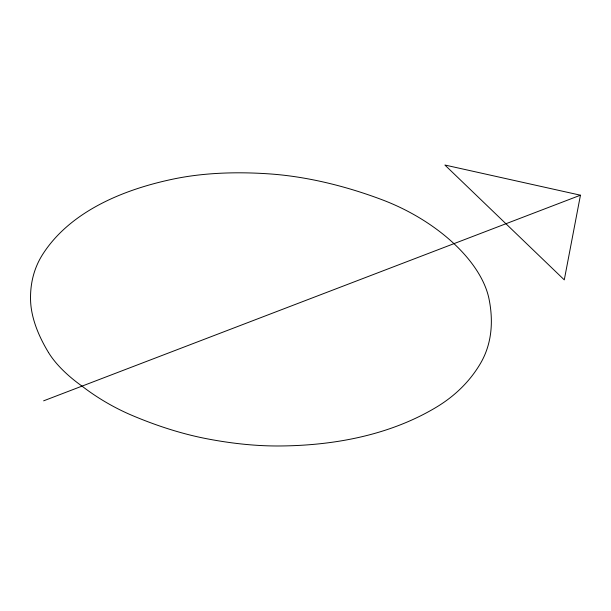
<?xml version="1.0" encoding="UTF-8"?>
<svg xmlns="http://www.w3.org/2000/svg" width="611" height="611" viewBox="0 0 611 611"><rect width="100%" height="100%" fill="white"/><g stroke="black" fill="none" stroke-linecap="round" stroke-linejoin="round"><path stroke-width="0.92" d="M580.45 195.199L564.281 279.869L444.877 165.023L580.45 195.199L43.625 400.831M48.521 352.516A79.842 34.094 30 0 0 82.019 386.121A100.425 43.381 29.8 0 0 131.976 415.365A229.652 107.024 30.7 0 0 206.319 438.652A395.447 197.552 33.3 0 0 279.723 445.977A705.636 372.252 39.7 0 0 436.04 407.392A417.825 222.083 33.2 0 0 480.467 363.423A262.088 140.69 29.2 0 0 489.029 298.978A128.974 71.487 25.8 0 0 381.967 199.698A252.603 129.624 25.5 0 0 269.963 173.936A376.827 181.169 24.1 0 0 173.325 179.054A556.911 248.837 21.6 0 0 42.678 254.39A356.557 163.985 25.2 0 0 30.55 299.703A235.334 106.894 27.7 0 0 48.521 352.516"/></g></svg>
